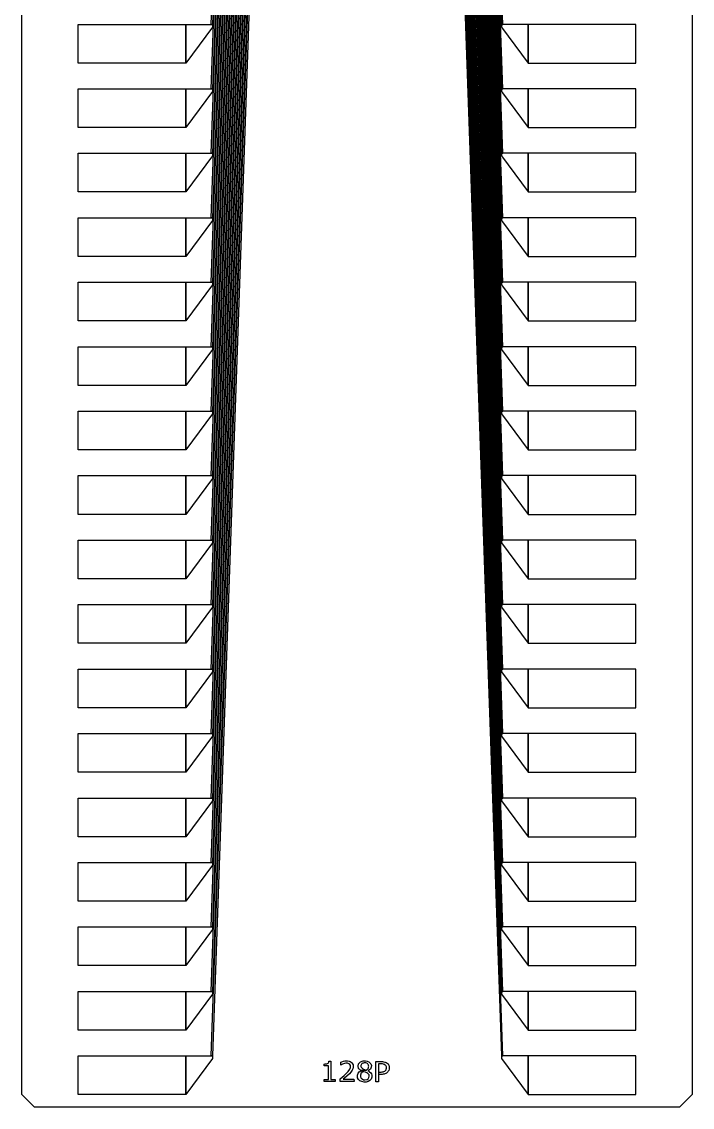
# Model space of a CAD drawing. Header units: inches. Extents: x 106592 to 209533, y 57057 to 74911.
# Drawn here: x 170196 to 171253, y 57278 to 58989 of the extents above; entities that cross this region are included whole.
import ezdxf

# ---------------------------------------------------------------- set-up
doc = ezdxf.new("R2010")
doc.units = ezdxf.units.IN
doc.header["$MEASUREMENT"] = 0
for name, color, linetype in [('metal', 221, 'Continuous'), ('nitride window', 40, 'Continuous'), ('profile', 140, 'Continuous')]:
    doc.layers.add(name, color=color, linetype=linetype)

msp = doc.modelspace()

# ---------------------------------------------------------------- linework, layer by layer
at = {"layer": 'metal'}
for points in [[(170690.1, 63850), (170691.7, 63850), (170496.9, 58375.3), (170494.8, 58375.3)], [(170496.9, 58476.9), (170494.8, 58476.9), (170686.9, 63850), (170688.5, 63850)], [(170683.7, 63850), (170685.3, 63850), (170496.9, 58578.5), (170494.8, 58578.5)], [(170496.9, 58680.1), (170494.8, 58680.1), (170680.5, 63850), (170682.1, 63850)], [(170496.9, 58781.7), (170494.8, 58781.7), (170677.3, 63850), (170678.9, 63850)], [(170674.1, 63850), (170675.7, 63850), (170496.9, 58883.3), (170494.8, 58883.3)], [(170693.3, 63850), (170694.9, 63850), (170496.9, 58273.7), (170494.8, 58273.7)], [(170696.5, 63850), (170698.1, 63850), (170496.9, 58172.1), (170494.8, 58172.1)], [(170722.1, 63850), (170723.7, 63850), (170496.9, 57359.2), (170494.8, 57359.2)], [(170718.9, 63850), (170720.5, 63850), (170496.9, 57460.8), (170494.8, 57460.8)], [(170699.7, 63850), (170701.3, 63850), (170496.9, 58070.5), (170494.8, 58070.5)], [(170496.9, 57968.9), (170494.8, 57968.9), (170702.9, 63850), (170704.5, 63850)], [(170496.9, 57867.3), (170494.8, 57867.3), (170706.1, 63850), (170707.7, 63850)], [(170709.3, 63850), (170710.9, 63850), (170496.9, 57765.6), (170494.8, 57765.6)], [(170496.9, 57664), (170494.8, 57664), (170712.5, 63850), (170714.1, 63850)], [(170715.7, 63850), (170717.3, 63850), (170496.9, 57562.4), (170494.8, 57562.4)], [(170670.9, 63850), (170672.5, 63850), (170496.9, 58984.9), (170494.8, 58984.9)], [(170726.9, 63850), (170725.3, 63850), (170952, 57359.2), (170954.1, 57359.2)], [(170730.1, 63850), (170728.5, 63850), (170952, 57460.8), (170954.1, 57460.8)], [(170733.3, 63850), (170731.7, 63850), (170952, 57562.4), (170954.1, 57562.4)], [(170952, 57664), (170954.1, 57664), (170736.5, 63850), (170734.9, 63850)], [(170739.7, 63850), (170738.1, 63850), (170952, 57765.6), (170954.1, 57765.6)], [(170952, 57867.3), (170954.1, 57867.3), (170742.9, 63850), (170741.3, 63850)], [(170952, 57968.9), (170954.1, 57968.9), (170746.1, 63850), (170744.5, 63850)], [(170749.3, 63850), (170747.7, 63850), (170952, 58070.5), (170954.1, 58070.5)], [(170752.5, 63850), (170750.9, 63850), (170952, 58172.1), (170954.1, 58172.1)], [(170755.7, 63850), (170754.1, 63850), (170952, 58273.7), (170954.1, 58273.7)], [(170758.9, 63850), (170757.3, 63850), (170952, 58375.3), (170954.1, 58375.3)], [(170952, 58476.9), (170954.1, 58476.9), (170762.1, 63850), (170760.5, 63850)], [(170765.3, 63850), (170763.7, 63850), (170952, 58578.5), (170954.1, 58578.5)], [(170952, 58680.1), (170954.1, 58680.1), (170768.5, 63850), (170766.9, 63850)], [(170952, 58781.7), (170954.1, 58781.7), (170771.7, 63850), (170770.1, 63850)], [(170774.9, 63850), (170773.3, 63850), (170952, 58883.3), (170954.1, 58883.3)], [(170778.1, 63850), (170776.5, 63850), (170952, 58984.9), (170954.1, 58984.9)], [(170285.3, 58984.9), (170454.6, 58984.9), (170454.6, 58923.9), (170285.3, 58923.9)], [(170454.6, 58923.9), (170454.6, 58984.9), (170496.9, 58984.9), (170496.9, 58980.7), (170454.6, 58923.9)], [(170994.4, 58923.9), (170994.4, 58984.9), (170952, 58984.9), (170952, 58980.7), (170994.4, 58923.9)], [(171163.7, 58984.9), (170994.4, 58984.9), (170994.4, 58923.9), (171163.7, 58923.9)], [(170285.3, 58883.3), (170454.6, 58883.3), (170454.6, 58822.3), (170285.3, 58822.3)], [(170454.6, 58822.3), (170454.6, 58883.3), (170496.9, 58883.3), (170496.9, 58879.1), (170454.6, 58822.3)], [(170994.4, 58822.3), (170994.4, 58883.3), (170952, 58883.3), (170952, 58879.1), (170994.4, 58822.3)], [(171163.7, 58883.3), (170994.4, 58883.3), (170994.4, 58822.3), (171163.7, 58822.3)], [(170285.3, 58781.7), (170454.6, 58781.7), (170454.6, 58720.7), (170285.3, 58720.7)], [(170454.6, 58720.7), (170454.6, 58781.7), (170496.9, 58781.7), (170496.9, 58777.5), (170454.6, 58720.7)], [(170994.4, 58720.7), (170994.4, 58781.7), (170952, 58781.7), (170952, 58777.5), (170994.4, 58720.7)], [(171163.7, 58781.7), (170994.4, 58781.7), (170994.4, 58720.7), (171163.7, 58720.7)], [(170285.3, 58680.1), (170454.6, 58680.1), (170454.6, 58619.1), (170285.3, 58619.1)], [(170454.6, 58619.1), (170454.6, 58680.1), (170496.9, 58680.1), (170496.9, 58675.9), (170454.6, 58619.1)], [(170994.4, 58619.1), (170994.4, 58680.1), (170952, 58680.1), (170952, 58675.9), (170994.4, 58619.1)], [(171163.7, 58680.1), (170994.4, 58680.1), (170994.4, 58619.1), (171163.7, 58619.1)], [(170285.3, 58578.5), (170454.6, 58578.5), (170454.6, 58517.5), (170285.3, 58517.5)], [(170454.6, 58517.5), (170454.6, 58578.5), (170496.9, 58578.5), (170496.9, 58574.2), (170454.6, 58517.5)], [(170994.4, 58517.5), (170994.4, 58578.5), (170952, 58578.5), (170952, 58574.2), (170994.4, 58517.5)], [(171163.7, 58578.5), (170994.4, 58578.5), (170994.4, 58517.5), (171163.7, 58517.5)], [(170285.3, 58476.9), (170454.6, 58476.9), (170454.6, 58415.9), (170285.3, 58415.9)], [(170454.6, 58415.9), (170454.6, 58476.9), (170496.9, 58476.9), (170496.9, 58472.6), (170454.6, 58415.9)], [(170994.4, 58415.9), (170994.4, 58476.9), (170952, 58476.9), (170952, 58472.6), (170994.4, 58415.9)], [(171163.7, 58476.9), (170994.4, 58476.9), (170994.4, 58415.9), (171163.7, 58415.9)], [(170285.3, 58375.3), (170454.6, 58375.3), (170454.6, 58314.3), (170285.3, 58314.3)], [(170454.6, 58314.3), (170454.6, 58375.3), (170496.9, 58375.3), (170496.9, 58371), (170454.6, 58314.3)], [(170994.4, 58314.3), (170994.4, 58375.3), (170952, 58375.3), (170952, 58371), (170994.4, 58314.3)], [(171163.7, 58375.3), (170994.4, 58375.3), (170994.4, 58314.3), (171163.7, 58314.3)], [(170285.3, 58273.7), (170454.6, 58273.7), (170454.6, 58212.7), (170285.3, 58212.7)], [(170454.6, 58212.7), (170454.6, 58273.7), (170496.9, 58273.7), (170496.9, 58269.4), (170454.6, 58212.7)], [(170994.4, 58212.7), (170994.4, 58273.7), (170952, 58273.7), (170952, 58269.4), (170994.4, 58212.7)], [(171163.7, 58273.7), (170994.4, 58273.7), (170994.4, 58212.7), (171163.7, 58212.7)], [(170285.3, 58172.1), (170454.6, 58172.1), (170454.6, 58111.1), (170285.3, 58111.1)], [(170454.6, 58111.1), (170454.6, 58172.1), (170496.9, 58172.1), (170496.9, 58167.8), (170454.6, 58111.1)], [(170994.4, 58111.1), (170994.4, 58172.1), (170952, 58172.1), (170952, 58167.8), (170994.4, 58111.1)], [(171163.7, 58172.1), (170994.4, 58172.1), (170994.4, 58111.1), (171163.7, 58111.1)], [(170285.3, 58070.5), (170454.6, 58070.5), (170454.6, 58009.5), (170285.3, 58009.5)], [(170454.6, 58009.5), (170454.6, 58070.5), (170496.9, 58070.5), (170496.9, 58066.2), (170454.6, 58009.5)], [(170994.4, 58009.5), (170994.4, 58070.5), (170952, 58070.5), (170952, 58066.2), (170994.4, 58009.5)], [(171163.7, 58070.5), (170994.4, 58070.5), (170994.4, 58009.5), (171163.7, 58009.5)], [(170285.3, 57968.9), (170454.6, 57968.9), (170454.6, 57907.9), (170285.3, 57907.9)], [(170454.6, 57907.9), (170454.6, 57968.9), (170496.9, 57968.9), (170496.9, 57964.6), (170454.6, 57907.9)], [(170994.4, 57907.9), (170994.4, 57968.9), (170952, 57968.9), (170952, 57964.6), (170994.4, 57907.9)], [(171163.7, 57968.9), (170994.4, 57968.9), (170994.4, 57907.9), (171163.7, 57907.9)], [(170285.3, 57867.3), (170454.6, 57867.3), (170454.6, 57806.3), (170285.3, 57806.3)], [(170454.6, 57806.3), (170454.6, 57867.3), (170496.9, 57867.3), (170496.9, 57863), (170454.6, 57806.3)], [(170994.4, 57806.3), (170994.4, 57867.3), (170952, 57867.3), (170952, 57863), (170994.4, 57806.3)], [(171163.7, 57867.3), (170994.4, 57867.3), (170994.4, 57806.3), (171163.7, 57806.3)], [(170285.3, 57765.6), (170454.6, 57765.6), (170454.6, 57704.7), (170285.3, 57704.7)], [(170454.6, 57704.7), (170454.6, 57765.6), (170496.9, 57765.6), (170496.9, 57761.4), (170454.6, 57704.7)], [(170994.4, 57704.7), (170994.4, 57765.6), (170952, 57765.6), (170952, 57761.4), (170994.4, 57704.7)], [(171163.7, 57765.6), (170994.4, 57765.6), (170994.4, 57704.7), (171163.7, 57704.7)], [(170285.3, 57664), (170454.6, 57664), (170454.6, 57603.1), (170285.3, 57603.1)], [(170454.6, 57603.1), (170454.6, 57664), (170496.9, 57664), (170496.9, 57659.8), (170454.6, 57603.1)], [(170994.4, 57603.1), (170994.4, 57664), (170952, 57664), (170952, 57659.8), (170994.4, 57603.1)], [(171163.7, 57664), (170994.4, 57664), (170994.4, 57603.1), (171163.7, 57603.1)], [(170285.3, 57562.4), (170454.6, 57562.4), (170454.6, 57501.5), (170285.3, 57501.5)], [(170454.6, 57501.5), (170454.6, 57562.4), (170496.9, 57562.4), (170496.9, 57558.2), (170454.6, 57501.5)], [(170994.4, 57501.5), (170994.4, 57562.4), (170952, 57562.4), (170952, 57558.2), (170994.4, 57501.5)], [(171163.7, 57562.4), (170994.4, 57562.4), (170994.4, 57501.5), (171163.7, 57501.5)], [(170285.3, 57460.8), (170454.6, 57460.8), (170454.6, 57399.9), (170285.3, 57399.9)], [(170454.6, 57399.9), (170454.6, 57460.8), (170496.9, 57460.8), (170496.9, 57456.6), (170454.6, 57399.9)], [(170994.4, 57399.9), (170994.4, 57460.8), (170952, 57460.8), (170952, 57456.6), (170994.4, 57399.9)], [(171163.7, 57460.8), (170994.4, 57460.8), (170994.4, 57399.9), (171163.7, 57399.9)], [(170285.3, 57359.2), (170454.6, 57359.2), (170454.6, 57298.3), (170285.3, 57298.3)], [(170454.6, 57298.3), (170454.6, 57359.2), (170496.9, 57359.2), (170496.9, 57355), (170454.6, 57298.3)], [(170672.7, 57346.4), (170674.5, 57346.5), (170675.8, 57346.7), (170676.9, 57346.9), (170678.8, 57347.8), (170679.5, 57348.3), (170679.9, 57349.5), (170680.2, 57351), (170683.5, 57351), (170683.5, 57322.1), (170690, 57322.1), (170690, 57318.8), (170672.7, 57318.8), (170672.7, 57322), (170679.4, 57322.1), (170679.4, 57343.5), (170672.7, 57343.5)], [(170698.9, 57345), (170699, 57349.4), (170700.7, 57350.1), (170703.4, 57350.9), (170705.3, 57351.3), (170707.6, 57351.5), (170709.7, 57351.3), (170712.1, 57351), (170713.8, 57350.4), (170715.1, 57349.5), (170716.4, 57348.4), (170717.5, 57347), (170718.2, 57345.3), (170718.4, 57343.5), (170718.4, 57341.6), (170718.1, 57339.1), (170717, 57336.8), (170715, 57333.7), (170712.6, 57331.2), (170708.5, 57327.5), (170702.8, 57322.5), (170719.7, 57322.5), (170719.9, 57318.7), (170698.1, 57318.7), (170698.1, 57323.3), (170704.1, 57328.4), (170710.8, 57334.9), (170713, 57338.1), (170714.2, 57340.9), (170714.1, 57344), (170713.1, 57345.5), (170711.5, 57347), (170709.3, 57347.6), (170706.9, 57347.6), (170704.6, 57347.2), (170701.4, 57346.1), (170699.3, 57345.1), (170699.2, 57344.9)], [(170736.8, 57351.4), (170737.9, 57351.3), (170740.7, 57350.8), (170743.3, 57349.7), (170744.8, 57348.5), (170746.2, 57346.8), (170747.1, 57344), (170747, 57341.3), (170745.6, 57338.6), (170744.1, 57337.1), (170742.7, 57336.2), (170741.8, 57335.8), (170743.1, 57335.1), (170744.4, 57334.4), (170746.4, 57332.7), (170747.4, 57331), (170748, 57328.8), (170747.9, 57325.7), (170746.7, 57322.6), (170744.6, 57320.4), (170742, 57319), (170738.9, 57318), (170735.7, 57317.9), (170732, 57318.7), (170728.9, 57320.1), (170726.9, 57322.2), (170725.5, 57324.9), (170725.2, 57328.7), (170726.3, 57331.9), (170728.1, 57334.1), (170730.7, 57335.7), (170731.3, 57335.9), (170734, 57334.8), (170732.6, 57333.9), (170731.5, 57332.8), (170730.7, 57331.8), (170730.3, 57330.7), (170729.8, 57329), (170729.9, 57326.3), (170730.8, 57324.4), (170732.4, 57322.9), (170734.6, 57321.7), (170737, 57321.5), (170740.3, 57321.9), (170742.3, 57323.3), (170743.2, 57325), (170743.6, 57327.4), (170743.5, 57329.2), (170742.6, 57330.7), (170741.7, 57331.7), (170739.9, 57332.6), (170738, 57333.4), (170735.3, 57334.4), (170734, 57334.9), (170731.2, 57336), (170739.2, 57336.9), (170740.4, 57337.8), (170741.2, 57338.6), (170742, 57339.6), (170742.5, 57340.7), (170742.8, 57341.9), (170742.9, 57343.2), (170742.8, 57344.3), (170742.7, 57344.9), (170742.3, 57345.7), (170741.8, 57346.4), (170740.9, 57347.1), (170739.9, 57347.7), (170738.4, 57348.1), (170737.1, 57348.3), (170735.7, 57348.3), (170734.6, 57348), (170733.5, 57347.7), (170732.4, 57347.1), (170731.5, 57346.2), (170730.8, 57345.1), (170730.6, 57344), (170730.6, 57342.8), (170731, 57341.7), (170731.5, 57340.9), (170731.9, 57340.4), (170732.7, 57339.8), (170733.1, 57339.5), (170733.8, 57339.1), (170736.4, 57338), (170739.1, 57337), (170731.2, 57336.1), (170730, 57336.7), (170728.9, 57337.6), (170727.8, 57338.5), (170727.1, 57339.4), (170726.6, 57340.4), (170726.4, 57341.3), (170726.3, 57342.1), (170726.2, 57343.3), (170726.4, 57344.8), (170726.6, 57345.6), (170727.1, 57346.7), (170727.5, 57347.4), (170728.4, 57348.5), (170729.4, 57349.3), (170730.1, 57349.8), (170731.4, 57350.5), (170732.8, 57351), (170734.2, 57351.3), (170734.9, 57351.3), (170735.8, 57351.4)], [(170754.4, 57318.4), (170754.4, 57350.2), (170762.8, 57350.2), (170764.8, 57350.2), (170766.3, 57350), (170768.1, 57349.6), (170769, 57349.5), (170770, 57349.1), (170770.6, 57348.7), (170771.8, 57348), (170772.7, 57347.3), (170773.4, 57346.5), (170774.2, 57345.3), (170774.6, 57344.4), (170775, 57343.4), (170775.1, 57342.4), (170775.2, 57341.3), (170775.3, 57340.2), (170775.2, 57339.3), (170775, 57338.1), (170774.5, 57336.5), (170773.7, 57335), (170772.9, 57334), (170771.9, 57332.9), (170770.9, 57332.2), (170769.8, 57331.5), (170768.4, 57331), (170767.1, 57330.6), (170765.6, 57330.3), (170764.3, 57330.2), (170762.6, 57330.2), (170758.7, 57330.2), (170758.7, 57333.8), (170762.8, 57333.8), (170764.1, 57333.9), (170765.5, 57334.1), (170766.9, 57334.5), (170768.2, 57335.1), (170769.4, 57336.2), (170770.2, 57337.4), (170770.6, 57338.5), (170770.8, 57339.7), (170770.8, 57340.8), (170770.7, 57341.9), (170770.3, 57343.2), (170769.8, 57344.1), (170769.1, 57344.9), (170768.2, 57345.5), (170767.3, 57345.9), (170766.2, 57346.3), (170764.6, 57346.5), (170763.4, 57346.6), (170758.6, 57346.6), (170758.6, 57333.8), (170758.5, 57318.3)], [(170994.4, 57298.3), (170994.4, 57359.2), (170952, 57359.2), (170952, 57355), (170994.4, 57298.3)], [(171163.7, 57359.2), (170994.4, 57359.2), (170994.4, 57298.3), (171163.7, 57298.3)]]:
    msp.add_lwpolyline(points, close=True, dxfattribs=at)
at = {"layer": 'nitride window'}
for points in [[(170285.3, 58984.9), (170454.6, 58984.9), (170454.6, 58923.9), (170285.3, 58923.9)], [(171163.7, 58984.9), (170994.4, 58984.9), (170994.4, 58923.9), (171163.7, 58923.9)], [(170285.3, 58883.3), (170454.6, 58883.3), (170454.6, 58822.3), (170285.3, 58822.3)], [(171163.7, 58883.3), (170994.4, 58883.3), (170994.4, 58822.3), (171163.7, 58822.3)], [(170285.3, 58781.7), (170454.6, 58781.7), (170454.6, 58720.7), (170285.3, 58720.7)], [(171163.7, 58781.7), (170994.4, 58781.7), (170994.4, 58720.7), (171163.7, 58720.7)], [(170285.3, 58680.1), (170454.6, 58680.1), (170454.6, 58619.1), (170285.3, 58619.1)], [(171163.7, 58680.1), (170994.4, 58680.1), (170994.4, 58619.1), (171163.7, 58619.1)], [(170285.3, 58578.5), (170454.6, 58578.5), (170454.6, 58517.5), (170285.3, 58517.5)], [(171163.7, 58578.5), (170994.4, 58578.5), (170994.4, 58517.5), (171163.7, 58517.5)], [(170285.3, 58476.9), (170454.6, 58476.9), (170454.6, 58415.9), (170285.3, 58415.9)], [(171163.7, 58476.9), (170994.4, 58476.9), (170994.4, 58415.9), (171163.7, 58415.9)], [(170285.3, 58375.3), (170454.6, 58375.3), (170454.6, 58314.3), (170285.3, 58314.3)], [(171163.7, 58375.3), (170994.4, 58375.3), (170994.4, 58314.3), (171163.7, 58314.3)], [(170285.3, 58273.7), (170454.6, 58273.7), (170454.6, 58212.7), (170285.3, 58212.7)], [(171163.7, 58273.7), (170994.4, 58273.7), (170994.4, 58212.7), (171163.7, 58212.7)], [(170285.3, 58172.1), (170454.6, 58172.1), (170454.6, 58111.1), (170285.3, 58111.1)], [(171163.7, 58172.1), (170994.4, 58172.1), (170994.4, 58111.1), (171163.7, 58111.1)], [(170285.3, 58070.5), (170454.6, 58070.5), (170454.6, 58009.5), (170285.3, 58009.5)], [(171163.7, 58070.5), (170994.4, 58070.5), (170994.4, 58009.5), (171163.7, 58009.5)], [(170285.3, 57968.9), (170454.6, 57968.9), (170454.6, 57907.9), (170285.3, 57907.9)], [(171163.7, 57968.9), (170994.4, 57968.9), (170994.4, 57907.9), (171163.7, 57907.9)], [(170285.3, 57867.3), (170454.6, 57867.3), (170454.6, 57806.3), (170285.3, 57806.3)], [(171163.7, 57867.3), (170994.4, 57867.3), (170994.4, 57806.3), (171163.7, 57806.3)], [(170285.3, 57765.6), (170454.6, 57765.6), (170454.6, 57704.7), (170285.3, 57704.7)], [(171163.7, 57765.6), (170994.4, 57765.6), (170994.4, 57704.7), (171163.7, 57704.7)], [(170285.3, 57664), (170454.6, 57664), (170454.6, 57603.1), (170285.3, 57603.1)], [(171163.7, 57664), (170994.4, 57664), (170994.4, 57603.1), (171163.7, 57603.1)], [(170285.3, 57562.4), (170454.6, 57562.4), (170454.6, 57501.5), (170285.3, 57501.5)], [(171163.7, 57562.4), (170994.4, 57562.4), (170994.4, 57501.5), (171163.7, 57501.5)], [(170285.3, 57460.8), (170454.6, 57460.8), (170454.6, 57399.9), (170285.3, 57399.9)], [(171163.7, 57460.8), (170994.4, 57460.8), (170994.4, 57399.9), (171163.7, 57399.9)], [(170285.3, 57359.2), (170454.6, 57359.2), (170454.6, 57298.3), (170285.3, 57298.3)], [(171163.7, 57359.2), (170994.4, 57359.2), (170994.4, 57298.3), (171163.7, 57298.3)]]:
    msp.add_lwpolyline(points, close=True, dxfattribs=at)
at = {"layer": 'profile'}
msp.add_lwpolyline([(170196.2, 63983.5), (170429.5, 64339.7), (171019.5, 64339.7), (171252.8, 63983.5), (171252.8, 57298.3), (171232.8, 57278.3), (170216.2, 57278.3), (170196.2, 57298.3)], close=True, dxfattribs=at)

doc.saveas('drawing.dxf')
